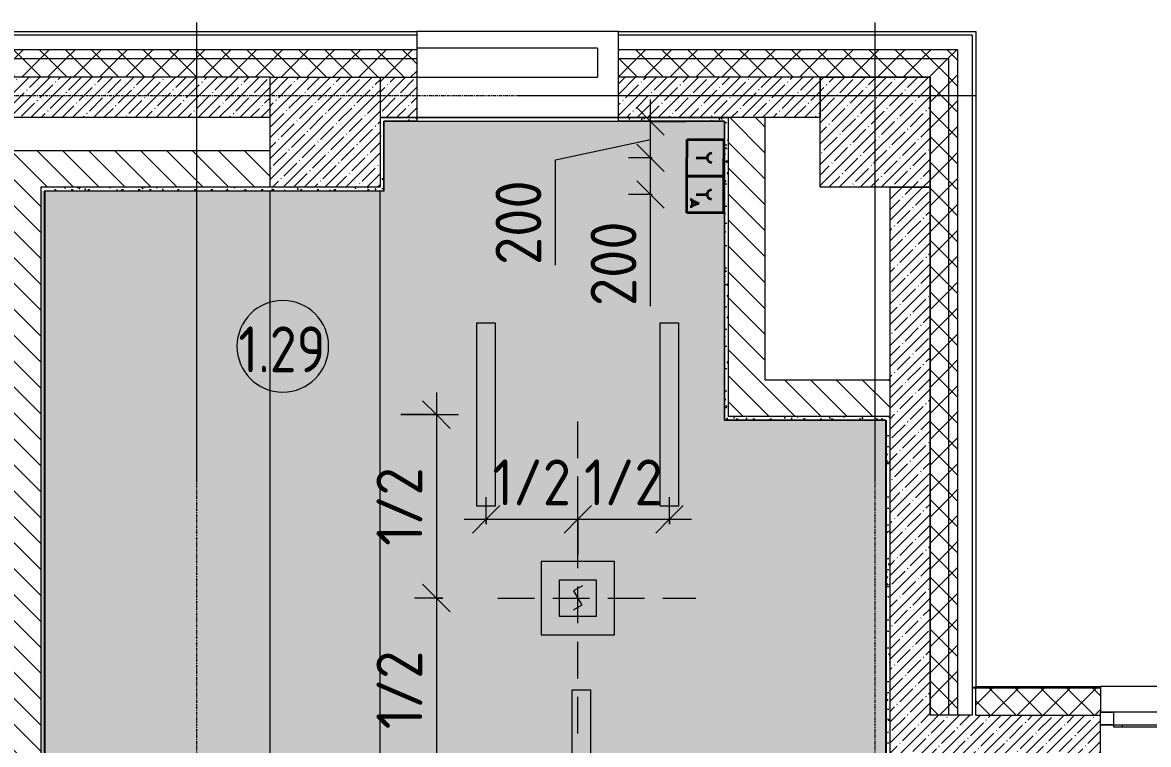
# Model space of a CAD drawing. Header units: millimetres. Extents: x 1311 to 195818, y -8553 to 29000.
# Drawn here: x 38106 to 44247, y 23461 to 27398 of the extents above; entities that cross this region are included whole.
import ezdxf

# ---------------------------------------------------------------- set-up
doc = ezdxf.new("R2010")
doc.units = ezdxf.units.MM
doc.linetypes.add('ADSK_Штрих_ш2 п1', pattern=[300, 200, -100])
doc.linetypes.add('Осевая', pattern=[31.75, 6.35, -4.7625, 15.875, -4.7625])
for name, color, linetype, lineweight in [('A-ANNO-DIMS', 7, 'Continuous', 9), ('A-ANNO-DIMS-100', 7, 'Continuous', 9), ('A-AREA-IDEN', 7, 'Continuous', 9), ('A-DETL', 7, 'Continuous', 9), ('A-DETL-5', 7, 'Continuous', 35), ('A-DETL-6', 7, 'ADSK_Штрих_ш2 п1', 9), ('A-GLAZ', 7, 'Continuous', 9), ('A-GLAZ-1', 7, 'Continuous', 13), ('A-WALL', 7, 'Continuous', 9), ('I-WALL', 7, 'Continuous', 9), ('S-COLS', 7, 'Continuous', 9), ('S-STRS', 7, 'Continuous', 13), ('Оси', 7, 'Continuous', 9), ('Оси-2', 7, 'Осевая', 9)]:
    doc.layers.add(name, color=color, linetype=linetype, lineweight=lineweight)
for name, color, linetype, lineweight, true_color in [('A-ANNO-NOTE', 1, 'Continuous', 9, 0xff0000), ('A-CLNG-1', 7, 'Continuous', 9, 0xeaeaea), ('A-WALL-1', 7, 'Continuous', 9, 0x3c3c3c), ('A-WALL-2', 7, 'Continuous', 9, 0x535353), ('A-WALL-FNSH-1', 7, 'Continuous', 9, 0x3c3c3c), ('I-WALL-1', 7, 'Continuous', 9, 0x535353), ('S-COLS-1', 9, 'Continuous', 9, 0x808080), ('S-COLS-2', 7, 'Continuous', 9, 0x3c3c3c)]:
    doc.layers.add(name, color=color, linetype=linetype, lineweight=lineweight, true_color=true_color)
doc.layers.add('A-CLNG-PATT-1', color=7, linetype='Continuous', lineweight=9, transparency=1)
doc.styles.add('GOST Common_3', font='GOST_Common.ttf', dxfattribs={"width": 0.9, "height": 250})
doc.styles.add('ISOCPEUR', font='isocpeur.ttf', dxfattribs={"width": 0.9, "height": 250})
doc.dimstyles.new('ISO-2_5_0_9К_БОЛЬШОЙ', dxfattribs={"dimscale": 304.8, "dimtxt": 248.995294, "dimasz": 0.492126, "dimexe": 0.393701, "dimexo": 0.984252, "dimgap": 0, "dimtad": 1, "dimdec": 0, "dimrnd": 10, "dimzin": 0, "dimdsep": 46, "dimtxsty": 'ISOCPEUR', "dimblk1": 'OBLIQUE', "dimblk2": 'OBLIQUE', "dimsah": 1, "dimcen": 0.09, "dimdle": 0.393701, "dimazin": 0, "dimtfac": 1, "dimtdec": 4, "dimtix": 1, "dimtmove": 0, "dimatfit": 3, "dimfxl": 1, "dimtvp": 1, "dimtolj": 1, "dimtzin": 0, "dimarcsym": 2})
doc.dimstyles.new('ISO-2_5_0_9К_БОЛЬШОЙ_1', dxfattribs={"dimscale": 304.8, "dimtxt": 248.995294, "dimasz": 0.492126, "dimexe": 0.393701, "dimexo": 0.984252, "dimgap": 0, "dimtad": 1, "dimdec": 0, "dimrnd": 10, "dimzin": 0, "dimdsep": 46, "dimtxsty": 'ISOCPEUR', "dimblk1": 'OBLIQUE', "dimblk2": 'OBLIQUE', "dimsah": 1, "dimcen": 0.09, "dimdle": 0.393701, "dimazin": 0, "dimtfac": 1, "dimtdec": 4, "dimtix": 1, "dimtmove": 1, "dimatfit": 3, "dimfxl": 1, "dimtvp": 1, "dimtolj": 1, "dimtzin": 0, "dimarcsym": 2})
pattern_1 = [(45, (9445.765, 0), (-57.02463, 57.02463), []), (45, (9502.79, 0), (-57.02463, 57.02463), [100.806, -20.161, 3.353, -16.808])]
pattern_2 = [(135, (9445.76, 0), (-70.71068, -70.71068), [])]
pattern_3 = [(45, (9445.76, 0), (-70.71068, 70.71068), []), (135, (9445.76, 0), (-70.71068, -70.71068), [])]
pattern_4 = [(0, (9445.765, 0), (121.92, 30.48), [10.058, -81.382, 10.058, -81.382, -487.68]), (0, (9445.765, 0), (121.92, 30.48), [-182.88, 10.058, -172.822, 10.058, -81.382, -213.36]), (0, (9445.765, 0), (121.92, 30.48), [-457.2, 10.058, -50.902, 10.058, -142.342]), (120, (9491.485, 15.24), (-87.356454, 90.345817), [10.058, -81.382, 10.058, -81.382, -487.68]), (120, (9491.485, 15.24), (-87.356454, 90.345817), [-182.88, 10.058, -172.822, 10.058, -81.382, -213.36]), (120, (9491.485, 15.24), (-87.356454, 90.345817), [-457.2, 10.058, -50.902, 10.058, -142.342]), (240, (9506.725, 76.2), (-34.563546, -120.825817), [10.058, -81.382, 10.058, -81.382, -487.68]), (240, (9506.725, 76.2), (-34.563546, -120.825817), [-182.88, 10.058, -172.822, 10.058, -81.382, -213.36]), (240, (9506.725, 76.2), (-34.563546, -120.825817), [-457.2, 10.058, -50.902, 10.058, -142.342])]

# ---------------------------------------------------------------- blocks, each defined once
blk = doc.blocks.new('BSC_Колонна _Прямоугольная - 600х600-V18-Сводный план потолков 1 этажа в осях 1-12')
at = {"layer": 'S-COLS-1'}
h = blk.add_hatch(dxfattribs=at)
h.set_pattern_fill('FP_37', color=256, style=0, pattern_type=2)
h.set_pattern_definition([(45, (-30310, -26800), (-57.02463, 57.02463), []), (45, (-30252.975, -26800), (-57.02463, 57.02463), [100.806, -20.161, 3.353, -16.808])])
h.paths.add_polyline_path([(-300, -300), (300, -300), (300, 300), (-300, 300), (-300, -100)])
at = {"layer": 'S-COLS-2'}
for p, q in [((-300, 300), (300, 300)), ((-300, -300), (-300, 300)), ((300, 300), (300, -300)), ((300, -300), (-300, -300))]:
    blk.add_line(p, q, dxfattribs=at)
blk = doc.blocks.new('120_Окно_СКБ_2Ст - 120_Окно_СКБ_2Ст 3100х2500 _мал_створка слева_-22446080-Сводный план потолков 1 этажа в осях 1-12')
at = {"layer": 'A-GLAZ'}
for p, q in [((1550, -57), (-1550, -57)), ((-1550, -127), (1550, -127))]:
    blk.add_line(p, q, dxfattribs=at)
at = {"layer": 'A-GLAZ-1'}
for p, q in [((-1550, -127), (-1550, -57)), ((-1550, -57), (-1480, -57)), ((-1480, -57), (-1480, -127)), ((650, -127), (650, -57)), ((650, -57), (720, -57)), ((720, -57), (720, -127)), ((1480, -127), (1480, -57)), ((1480, -57), (1550, -57)), ((1550, -57), (1550, -127)), ((-1480, -127), (-1550, -127)), ((-1480, -127), (-1480, -137)), ((-1480, -137), (650, -137)), ((-1430, -137), (-1430, -127)), ((600, -137), (600, -127)), ((720, -127), (650, -127)), ((650, -137), (650, -127)), ((720, -127), (720, -137)), ((720, -137), (1480, -137)), ((770, -137), (770, -127)), ((1430, -137), (1430, -127)), ((1550, -127), (1480, -127)), ((1480, -137), (1480, -127))]:
    blk.add_line(p, q, dxfattribs=at)
blk = doc.blocks.new('Перекрытия 3 - Перекрытия 4-20977624-Сводный план потолков 1 этажа в осях 1-12')
at = {"layer": 'S-STRS'}
for p, q in [((30010, 22620), (30010, 26479)), ((30610, 22620), (30610, 26479))]:
    blk.add_line(p, q, dxfattribs=at)
blk = doc.blocks.new('Марка_Помещения - Номер-25198446-Сводный план потолков 1 этажа в осях 1-12')
at = {"layer": 'A-AREA-IDEN'}
for start, end in [(360, 180), (180, 360)]:
    blk.add_arc((0, 0), 2.5, start, end, dxfattribs=at)
blk = doc.blocks.new('DIMBLOCK91-Сводный план потолков 1 этажа в осях 1-12')
at = {"layer": 'A-ANNO-DIMS-100', "lineweight": 20}
for p, q in [((41530.8, 26659.7), (41455.8, 26734.7)), ((41530.8, 26659.7), (41605.8, 26584.7)), ((41530.8, 26460.5), (41455.8, 26535.5)), ((41530.8, 26460.5), (41605.8, 26385.5))]:
    blk.add_line(p, q, dxfattribs=at)
at = {"layer": 'A-ANNO-DIMS-100'}
for p, q in [((41539.8, 26659.7), (41410.8, 26659.7)), ((41530.8, 26340.5), (41530.8, 26659.7)), ((41530.8, 26659.7), (41539.8, 26659.7)), ((41530.8, 26425.5), (41530.8, 26560.1)), ((41539.3, 26460.5), (41410.8, 26460.5)), ((41530.8, 26460.5), (41539.3, 26460.5)), ((41530.8, 25851.4), (41530.8, 26425.5))]:
    blk.add_line(p, q, dxfattribs=at)
at = {"layer": 'A-ANNO-DIMS-100', "color": 0, "insert": (41204.2, 25851.4), "char_height": 250, "width": 568.858, "attachment_point": 1, "rotation": 90, "line_spacing_factor": 1.149209, "style": 'ISOCPEUR'}
blk.add_mtext('200', dxfattribs=at)
blk = doc.blocks.new('_Oblique')
at = {"color": 0, "linetype": 'ByBlock', "lineweight": -2}
blk.add_line((-0.5, -0.5), (0.5, 0.5), dxfattribs=at)
blk = doc.blocks.new('DIMBLOCK92-Сводный план потолков 1 этажа в осях 1-12')
at = {"layer": 'A-ANNO-DIMS-100'}
for p, q in [((41530.8, 26659.7), (41530.8, 26979)), ((41724.8, 26859), (41410.8, 26859)), ((41530.8, 26859), (41724.8, 26859)), ((41012.2, 26649.6), (41530.8, 26759.4)), ((41539.8, 26659.7), (41410.8, 26659.7)), ((41530.8, 26659.7), (41539.8, 26659.7)), ((41012.2, 26075.6), (41012.2, 26649.6))]:
    blk.add_line(p, q, dxfattribs=at)
at = {"layer": 'A-ANNO-DIMS-100', "lineweight": 20}
for p, q in [((41530.8, 26859), (41455.8, 26934)), ((41530.8, 26859), (41605.8, 26784)), ((41530.8, 26659.7), (41455.8, 26734.7)), ((41530.8, 26659.7), (41605.8, 26584.7))]:
    blk.add_line(p, q, dxfattribs=at)
at = {"layer": 'A-ANNO-DIMS-100', "color": 0, "insert": (40685.6, 26075.6), "char_height": 250, "width": 568.858, "attachment_point": 1, "rotation": 90, "line_spacing_factor": 1.149209, "style": 'ISOCPEUR'}
blk.add_mtext('200', dxfattribs=at)
blk = doc.blocks.new('DIMBLOCK93-Сводный план потолков 1 этажа в осях 1-12')
at = {"layer": 'A-ANNO-DIMS-100'}
for p, q in [((40634.3, 24662), (40634.3, 24808.6)), ((41134.3, 24494.6), (41134.3, 24808.6)), ((40514.3, 24688.6), (41134.3, 24688.6)), ((40634.3, 24688.6), (40634.3, 24662)), ((41134.3, 24688.6), (41134.3, 24494.6))]:
    blk.add_line(p, q, dxfattribs=at)
at = {"layer": 'A-ANNO-DIMS-100', "lineweight": 20}
for p, q in [((40634.3, 24688.6), (40709.3, 24763.6)), ((41134.3, 24688.6), (41209.3, 24763.6)), ((40634.3, 24688.6), (40559.3, 24613.6)), ((41134.3, 24688.6), (41059.3, 24613.6))]:
    blk.add_line(p, q, dxfattribs=at)
at = {"layer": 'A-ANNO-DIMS-100', "color": 0, "insert": (40668.8, 25015.2), "char_height": 250, "width": 517.144, "attachment_point": 1, "line_spacing_factor": 1.149209, "style": 'ISOCPEUR'}
blk.add_mtext('1/2', dxfattribs=at)
blk = doc.blocks.new('DIMBLOCK94-Сводный план потолков 1 этажа в осях 1-12')
at = {"layer": 'A-ANNO-DIMS-100'}
for p, q in [((41134.3, 24494.6), (41134.3, 24808.6)), ((41634.3, 24662), (41634.3, 24808.6)), ((41134.3, 24688.6), (41754.3, 24688.6)), ((41134.3, 24688.6), (41134.3, 24494.6)), ((41634.3, 24688.6), (41634.3, 24662))]:
    blk.add_line(p, q, dxfattribs=at)
at = {"layer": 'A-ANNO-DIMS-100', "lineweight": 20}
for p, q in [((41134.3, 24688.6), (41209.3, 24763.6)), ((41634.3, 24688.6), (41709.3, 24763.6)), ((41134.3, 24688.6), (41059.3, 24613.6)), ((41634.3, 24688.6), (41559.3, 24613.6))]:
    blk.add_line(p, q, dxfattribs=at)
at = {"layer": 'A-ANNO-DIMS-100', "color": 0, "insert": (41168.8, 25015.2), "char_height": 250, "width": 517.144, "attachment_point": 1, "line_spacing_factor": 1.149209, "style": 'ISOCPEUR'}
blk.add_mtext('1/2', dxfattribs=at)
blk = doc.blocks.new('DIMBLOCK95-Сводный план потолков 1 этажа в осях 1-12')
at = {"layer": 'A-ANNO-DIMS-100'}
for p, q in [((40362.9, 25379.5), (40362.9, 24259.5)), ((40168.9, 25259.5), (40482.9, 25259.5)), ((40362.9, 25259.5), (40168.9, 25259.5)), ((40398.8, 24259.5), (40242.9, 24259.5)), ((40362.9, 24259.5), (40398.8, 24259.5))]:
    blk.add_line(p, q, dxfattribs=at)
at = {"layer": 'A-ANNO-DIMS-100', "lineweight": 20}
for p, q in [((40362.9, 25259.5), (40287.9, 25334.5)), ((40362.9, 25259.5), (40437.9, 25184.5)), ((40362.9, 24259.5), (40287.9, 24334.5)), ((40362.9, 24259.5), (40437.9, 24184.5))]:
    blk.add_line(p, q, dxfattribs=at)
at = {"layer": 'A-ANNO-DIMS-100', "color": 0, "insert": (40036.3, 24544), "char_height": 250, "width": 517.144, "attachment_point": 1, "rotation": 90, "line_spacing_factor": 1.149209, "style": 'ISOCPEUR'}
blk.add_mtext('1/2', dxfattribs=at)
blk = doc.blocks.new('DIMBLOCK96-Сводный план потолков 1 этажа в осях 1-12')
at = {"layer": 'A-ANNO-DIMS-100', "lineweight": 20}
for p, q in [((40362.9, 24259.5), (40287.9, 24334.5)), ((40362.9, 24259.5), (40437.9, 24184.5)), ((40362.9, 23259.5), (40287.9, 23334.5)), ((40362.9, 23259.5), (40437.9, 23184.5))]:
    blk.add_line(p, q, dxfattribs=at)
at = {"layer": 'A-ANNO-DIMS-100'}
for p, q in [((40398.8, 24259.5), (40242.9, 24259.5)), ((40362.9, 24259.5), (40362.9, 23139.5)), ((40362.9, 24259.5), (40398.8, 24259.5)), ((40528.9, 23259.5), (40242.9, 23259.5)), ((40362.9, 23259.5), (40528.9, 23259.5))]:
    blk.add_line(p, q, dxfattribs=at)
at = {"layer": 'A-ANNO-DIMS-100', "color": 0, "insert": (40036.3, 23544), "char_height": 250, "width": 517.144, "attachment_point": 1, "rotation": 90, "line_spacing_factor": 1.149209, "style": 'ISOCPEUR'}
blk.add_mtext('1/2', dxfattribs=at)

msp = doc.modelspace()

# ---------------------------------------------------------------- hatches: boundary and pattern name
at = {"layer": 'A-CLNG-PATT-1'}
h = msp.add_hatch(color=256, dxfattribs=at)
h.paths.add_polyline_path([(42814.8, 20121), (42834.8, 20121), (42834.8, 21979), (42434.8, 21979), (42434.8, 22621), (42814.8, 22621), (42814.8, 25229), (41934.2, 25229), (41934.2, 26859), (40076.8, 26859), (40076.8, 26479), (38226.8, 26479), (38226.8, 20121), (42434.8, 20121)])
h.paths.add_polyline_path([(40076.8, 21979), (39435.8, 21980), (39435.8, 22620), (40076.8, 22620)])
at = {"layer": 'A-WALL'}
h = msp.add_hatch(dxfattribs=at)
h.set_pattern_fill('FP_6', color=256, style=0, pattern_type=2)
h.set_pattern_definition(pattern_3)
h.paths.add_polyline_path([(41934.2, 27200), (43205.8, 27200), (43205.8, 27250), (41355.8, 27250), (41355.8, 27200)])
h.paths.add_polyline_path([(40255.8, 27200), (40255.8, 27250), (31355.8, 27250), (31355.8, 27200), (39255.8, 27200)])
h.paths.add_polyline_path([(29655.8, 27200), (29655.8, 27250), (29056, 27250), (29056, 27200)])
h.paths.add_polyline_path([(27556, 27200), (28156, 27200), (28156, 27250), (27256, 27250), (27256, 27200)])
h.paths.add_polyline_path([(25456, 27200), (26356, 27200), (26356, 27250), (25456, 27250)])
h.paths.add_polyline_path([(23958.7, 27200), (24556, 27200), (24556, 27250), (23175.8, 27250), (23175.8, 27200), (23755.8, 27200)])
h = msp.add_hatch(dxfattribs=at)
h.set_pattern_fill('FP_6', color=256, style=0, pattern_type=2)
h.set_pattern_definition(pattern_3)
h.paths.add_polyline_path([(43155.8, 27100), (43155.8, 27200), (41355.8, 27200), (41355.8, 27100), (43055.8, 27100)])
h.paths.add_polyline_path([(37905.2, 27100), (40255.8, 27100), (40255.8, 27200), (31355.8, 27200), (31355.8, 27100), (35855.8, 27100)])
h.paths.add_polyline_path([(29655.8, 27100), (29655.8, 27200), (29056, 27200), (29056, 27100)])
h.paths.add_polyline_path([(27762.3, 27100), (28156, 27100), (28156, 27200), (27256, 27200), (27256, 27100), (27556, 27100)])
h.paths.add_polyline_path([(25456, 27100), (26356, 27100), (26356, 27200), (25456, 27200)])
h.paths.add_polyline_path([(24556, 27100), (24556, 27200), (23175.8, 27200), (23175.8, 27100), (24205.8, 27100)])
h = msp.add_hatch(dxfattribs=at)
h.set_pattern_fill('FP_6', color=256, style=0, pattern_type=2)
h.set_pattern_definition(pattern_3)
h.paths.add_polyline_path([(43205.8, 23620), (43205.8, 27200), (43155.8, 27200), (43155.8, 23620)])
h = msp.add_hatch(dxfattribs=at)
h.set_pattern_fill('FP_6', color=256, style=0, pattern_type=2)
h.set_pattern_definition(pattern_3)
h.paths.add_polyline_path([(43055.8, 23620), (43155.8, 23620), (43155.8, 27100), (43055.8, 27100), (43055.8, 23927.3)])
h = msp.add_hatch(dxfattribs=at)
h.set_pattern_fill('FP_6', color=256, style=0, pattern_type=2)
h.set_pattern_definition(pattern_3)
h.paths.add_polyline_path([(47695.8, 23620), (47733.4, 23620), (47733.4, 23769.7), (47085.8, 23769.7), (47085.8, 23620), (47414.1, 23620)])
h.paths.add_polyline_path([(43455.8, 23620), (43985.8, 23620), (43985.8, 23769.7), (43305.8, 23769.7), (43305.8, 23620)])
at = {"layer": 'I-WALL'}
h = msp.add_hatch(dxfattribs=at)
h.set_pattern_fill('FP_1', color=256, style=0, pattern_type=2)
h.set_pattern_definition(pattern_1)
h.paths.add_polyline_path([(39255.8, 26880), (39255.8, 27100), (35855.8, 27100), (35855.8, 26880), (37905.2, 26880)])
h = msp.add_hatch(dxfattribs=at)
h.set_pattern_fill('FP_1', color=256, style=0, pattern_type=2)
h.set_pattern_definition(pattern_1)
h.paths.add_polyline_path([(42455.8, 26880), (42455.8, 27100), (41355.8, 27100), (41355.8, 26880), (42434.8, 26880)])
h.paths.add_polyline_path([(39255.8, 26880), (39455.8, 26880), (39455.8, 27100), (39255.8, 27100)])
h.paths.add_polyline_path([(40055.8, 26880), (40255.8, 26880), (40255.8, 27100), (40055.8, 27100), (40055.8, 27056)])
h = msp.add_hatch(dxfattribs=at)
h.set_pattern_fill('FP_84', color=256, style=0, pattern_type=2)
h.set_pattern_definition(pattern_4)
h.paths.add_polyline_path([(40075.8, 26480), (40075.8, 26880), (40055.8, 26880), (40055.8, 26480), (40075.3, 26480)])
h = msp.add_hatch(dxfattribs=at)
h.set_pattern_fill('FP_84', color=256, style=0, pattern_type=2)
h.set_pattern_definition(pattern_4)
h.paths.add_polyline_path([(40076.8, 26860), (40255.8, 26860), (40255.8, 26880), (40075.8, 26880), (40075.8, 26860)])
h.paths.add_polyline_path([(41355.8, 26860), (41935.2, 26860), (41934.2, 26880), (41355.8, 26880)])
h = msp.add_hatch(dxfattribs=at)
h.set_pattern_fill('FP_84', color=256, style=0, pattern_type=2)
h.set_pattern_definition(pattern_4)
h.paths.add_polyline_path([(41935.2, 25250), (41955.2, 25250), (41955.2, 26880), (41935.2, 26880), (41935.2, 25450)])
h = msp.add_hatch(dxfattribs=at)
h.set_pattern_fill('FP_18', color=256, style=0, pattern_type=2)
h.set_pattern_definition(pattern_2)
h.paths.add_polyline_path([(42155.2, 25450), (42155.2, 26880), (41955.2, 26880), (41955.2, 25450)])
h = msp.add_hatch(dxfattribs=at)
h.set_pattern_fill('FP_18', color=256, style=0, pattern_type=2)
h.set_pattern_definition(pattern_2)
h.paths.add_polyline_path([(38005.8, 26500), (39455.8, 26500), (39455.8, 26700), (35855.8, 26700), (35855.8, 26500), (37905.2, 26500)])
h = msp.add_hatch(dxfattribs=at)
h.set_pattern_fill('FP_18', color=256, style=0, pattern_type=2)
h.set_pattern_definition(pattern_2)
h.paths.add_polyline_path([(38005.8, 15200), (38205.8, 15200), (38205.8, 26500), (38005.8, 26500), (38005.8, 15220)])
h = msp.add_hatch(dxfattribs=at)
h.set_pattern_fill('FP_84', color=256, style=0, pattern_type=2)
h.set_pattern_definition(pattern_4)
h.paths.add_polyline_path([(39455.8, 26480), (40055.8, 26480), (40055.8, 26500), (38205.8, 26500), (38205.8, 26480), (39435.8, 26480)])
h = msp.add_hatch(dxfattribs=at)
h.set_pattern_fill('FP_84', color=256, style=0, pattern_type=2)
h.set_pattern_definition(pattern_4)
h.paths.add_polyline_path([(38216.6, 20100), (38225.8, 20100), (38225.8, 26480), (38205.8, 26479), (38205.8, 20100), (38213.1, 20100)])
h = msp.add_hatch(dxfattribs=at)
h.set_pattern_fill('FP_1', color=256, style=0, pattern_type=2)
h.set_pattern_definition(pattern_1)
h.paths.add_polyline_path([(42835.8, 22600), (43055.8, 22600), (43055.8, 26500), (42835.8, 26500), (42835.8, 23620)])
h = msp.add_hatch(dxfattribs=at)
h.set_pattern_fill('FP_18', color=256, style=0, pattern_type=2)
h.set_pattern_definition(pattern_2)
h.paths.add_polyline_path([(42155.2, 25250), (42835.8, 25250), (42835.8, 25450), (41955.2, 25450), (41955.2, 25250)])
h = msp.add_hatch(dxfattribs=at)
h.set_pattern_fill('FP_84', color=256, style=0, pattern_type=2)
h.set_pattern_definition(pattern_4)
h.paths.add_polyline_path([(42155.2, 25230), (42815.8, 25230), (42814.8, 25250), (41935.2, 25250), (41935.2, 25230), (41955.2, 25230)])
h = msp.add_hatch(dxfattribs=at)
h.set_pattern_fill('FP_84', color=256, style=0, pattern_type=2)
h.set_pattern_definition(pattern_4)
h.paths.add_polyline_path([(42835.8, 22620), (42835.8, 25250), (42815.8, 25250), (42815.8, 22620), (42834.8, 22620)])
h = msp.add_hatch(dxfattribs=at)
h.set_pattern_fill('FP_1', color=256, style=0, pattern_type=2)
h.set_pattern_definition(pattern_1)
h.paths.add_polyline_path([(47733.4, 23400), (47733.4, 23620), (47085.8, 23620), (47085.8, 23400), (47715.8, 23400)])
h.paths.add_polyline_path([(43455.8, 23400), (43985.8, 23400), (43985.8, 23620), (43055.8, 23620), (43055.8, 23400), (43305.8, 23400)])
at = {"layer": 'S-COLS-1'}
h = msp.add_hatch(dxfattribs=at)
h.set_pattern_fill('FP_1', color=256, style=0, pattern_type=2)
h.set_pattern_definition(pattern_1)
h.paths.add_polyline_path([(42814.8, 26500), (43055.8, 26500), (43055.8, 27100), (42455.8, 27100), (42455.8, 26500)])

# ---------------------------------------------------------------- linework, layer by layer
at = {"layer": 'A-ANNO-NOTE'}
for p, q in [((40584.3, 24759.5), (40584.3, 25759.5)), ((40584.3, 25759.5), (40684.3, 25759.5)), ((40684.3, 25759.5), (40684.3, 24759.5)), ((41584.3, 24759.5), (41584.3, 25759.5)), ((41584.3, 25759.5), (41684.3, 25759.5)), ((41684.3, 25759.5), (41684.3, 24759.5)), ((40684.3, 24759.5), (40584.3, 24759.5)), ((41684.3, 24759.5), (41584.3, 24759.5)), ((41104.3, 22759.5), (41104.3, 23759.5)), ((41104.3, 23759.5), (41204.3, 23759.5)), ((41204.3, 23759.5), (41204.3, 22759.5))]:
    msp.add_line(p, q, dxfattribs=at)
at = {"layer": 'A-CLNG-1'}
for p, q in [((41934.2, 26859), (40076.8, 26859)), ((38226.8, 26479), (38226.8, 20121))]:
    msp.add_line(p, q, dxfattribs=at)
at = {"layer": 'A-DETL'}
for p, q in [((40934.3, 24459.5), (40934.3, 24059.5)), ((41334.3, 24459.5), (40934.3, 24459.5)), ((41334.3, 24059.5), (41334.3, 24459.5)), ((41159.4, 24326), (41111.8, 24298.5)), ((41111.8, 24298.5), (41156.8, 24220.5)), ((41156.8, 24220.5), (41109.1, 24193)), ((40934.3, 24059.5), (41334.3, 24059.5))]:
    msp.add_line(p, q, dxfattribs=at)
at = {"layer": 'A-DETL-5'}
for p, q in [((41729.6, 26560), (41730, 26760)), ((41730, 26760), (41930, 26759.6)), ((41930, 26759.6), (41929.6, 26559.6)), ((41779.8, 26659.9), (41839.8, 26659.7)), ((41929.7, 26624.6), (41929.1, 26360.3)), ((41729.1, 26360.7), (41729.5, 26560.7)), ((41729.5, 26560.7), (41929.5, 26560.3)), ((41929.6, 26559.6), (41729.6, 26560)), ((41747.5, 26433.3), (41757.5, 26433.3)), ((41757.5, 26433.3), (41757.4, 26392.5)), ((41793.7, 26410.5), (41757.4, 26397.5)), ((41757.5, 26427.5), (41793.7, 26410.5)), ((41779.3, 26460.6), (41839.3, 26460.5)), ((41929.1, 26360.3), (41729.1, 26360.7)), ((41757.4, 26392.5), (41747.4, 26392.5))]:
    msp.add_line(p, q, dxfattribs=at)
for centre in [(41864.8, 26659.7), (41864.3, 26460.4)]:
    msp.add_arc(centre, 25, 89.88259, 269.88259, dxfattribs=at)
at = {"layer": 'A-DETL-6'}
for p, q in [((41134.3, 23521.4), (41134.3, 25221.4)), ((41034.3, 24359.5), (41234.3, 24359.5)), ((41034.3, 24159.5), (41034.3, 24359.5)), ((41234.3, 24359.5), (41234.3, 24159.5)), ((40698.8, 24259.5), (41778.8, 24259.5)), ((41234.3, 24159.5), (41034.3, 24159.5))]:
    msp.add_line(p, q, dxfattribs=at)
at = {"layer": 'A-WALL'}
for p, q in [((40255.8, 27330), (31355.8, 27330)), ((43285.8, 27330), (41355.8, 27330)), ((43285.8, 27330), (43285.8, 23620)), ((40255.8, 27250), (31355.8, 27250)), ((43205.8, 27250), (41355.8, 27250)), ((43205.8, 27250), (43205.8, 23620)), ((40255.8, 27200), (31355.8, 27200)), ((43155.8, 27200), (41355.8, 27200)), ((43155.8, 27200), (43155.8, 23620)), ((40055.8, 27100), (40255.8, 27100)), ((43055.8, 27100), (41355.8, 27100)), ((40255.8, 26860), (40075.8, 26860)), ((40075.8, 26480), (40075.8, 26860)), ((41935.2, 26860), (41355.8, 26860)), ((41935.2, 26860), (41935.2, 25230)), ((38225.8, 26480), (40075.8, 26480)), ((38225.8, 20120), (38225.8, 26480)), ((41935.2, 25230), (42815.8, 25230)), ((42815.8, 25230), (42815.8, 22620)), ((43285.8, 23772.7), (43985.8, 23772.7)), ((43285.8, 23769.7), (43985.8, 23769.7)), ((43305.8, 23772.7), (43305.8, 23777.7)), ((43305.8, 23620), (43305.8, 23769.7)), ((43285.8, 23620), (43055.8, 23620)), ((43305.8, 23620), (43985.8, 23620))]:
    msp.add_line(p, q, dxfattribs=at)
at = {"layer": 'A-WALL-1'}
for p, q in [((40255.8, 27330), (40255.8, 26880)), ((41355.8, 26880), (41355.8, 27330)), ((39455.8, 27100), (35855.8, 27100)), ((42455.8, 27100), (42455.8, 26880)), ((43055.8, 23620), (43055.8, 27100)), ((39455.8, 26880), (35855.8, 26880)), ((40255.8, 26880), (40055.8, 26880)), ((40055.8, 26880), (40255.8, 26880)), ((40255.8, 26880), (40255.8, 26860)), ((42455.8, 26880), (41355.8, 26880)), ((41355.8, 26880), (41955.2, 26880)), ((41355.8, 26860), (41355.8, 26880)), ((41955.2, 26880), (41955.2, 25250)), ((42155.2, 26880), (42155.2, 25450)), ((35855.8, 26700), (39455.8, 26700)), ((38205.8, 26500), (38205.8, 20100)), ((39455.8, 26500), (38205.8, 26500)), ((42835.8, 26500), (43055.8, 26500)), ((42835.8, 26500), (42835.8, 22600)), ((43055.8, 26500), (43055.8, 23620)), ((42155.2, 25450), (42835.8, 25450)), ((42835.8, 25250), (41955.2, 25250)), ((43985.8, 23769.7), (43985.8, 23637.7)), ((43985.8, 23004), (43985.8, 23567.7))]:
    msp.add_line(p, q, dxfattribs=at)
at = {"layer": 'A-WALL-2'}
for p, q in [((41355.8, 27350), (40255.8, 27350)), ((41242.6, 27258), (40255.8, 27258)), ((41242.6, 27258), (41242.6, 27100)), ((40255.8, 27100), (41242.6, 27100)), ((47085.8, 23777.7), (43985.8, 23777.7))]:
    msp.add_line(p, q, dxfattribs=at)
at = {"layer": 'A-WALL-FNSH-1'}
for p, q in [((31355.8, 27350), (40255.8, 27350)), ((40255.8, 27350), (40255.8, 27330)), ((41355.8, 27350), (43305.8, 27350)), ((41355.8, 27330), (41355.8, 27350)), ((43305.8, 27350), (43305.8, 23777.7)), ((40076.8, 26859), (40076.8, 26479)), ((40255.8, 26860), (40255.8, 26859)), ((41355.8, 26859), (41355.8, 26860)), ((41934.2, 25229), (41934.2, 26859)), ((40076.8, 26479), (38226.8, 26479)), ((42814.8, 25229), (41934.2, 25229)), ((42814.8, 22621), (42814.8, 25229)), ((43305.8, 23777.7), (43985.8, 23777.7)), ((43985.8, 23777.7), (43985.8, 23769.7))]:
    msp.add_line(p, q, dxfattribs=at)
at = {"layer": 'I-WALL-1'}
for p, q in [((40255.8, 26880), (41355.8, 26880)), ((41355.8, 26880), (40255.8, 26880)), ((40255.8, 26860), (41355.8, 26860))]:
    msp.add_line(p, q, dxfattribs=at)
at = {"layer": 'S-COLS-2'}
for p, q in [((42455.8, 26500), (42455.8, 27100)), ((42455.8, 27100), (43055.8, 27100)), ((43055.8, 27100), (43055.8, 26500)), ((43055.8, 26500), (42455.8, 26500))]:
    msp.add_line(p, q, dxfattribs=at)
at = {"layer": 'Оси'}
for p, q in [((39055.8, 24898.1), (39055.8, 27398.1)), ((42755.8, 24898.1), (42755.8, 27398.1)), ((40805.8, 27000), (43305.8, 27000))]:
    msp.add_line(p, q, dxfattribs=at)
at = {"layer": 'Оси-2'}
for p, q in [((9007.3, 27000), (40805.8, 27000)), ((39055.8, 593.7), (39055.8, 24898.1)), ((42755.8, 593.7), (42755.8, 24898.1))]:
    msp.add_line(p, q, dxfattribs=at)

# ---------------------------------------------------------------- block references
at = {"layer": 'A-AREA-IDEN', "xscale": 99.99999999999993, "yscale": 99.99999999999993, "zscale": 99.99999999999993}
msp.add_blockref('Марка_Помещения - Номер-25198446-Сводный план потолков 1 этажа в осях 1-12', (39525.5, 25632.2), dxfattribs=at)
at = {"layer": 'A-GLAZ'}
msp.add_blockref('120_Окно_СКБ_2Ст - 120_Окно_СКБ_2Ст 3100х2500 _мал_створка слева_-22446080-Сводный план потолков 1 этажа в осях 1-12', (45535.8, 23694.7), dxfattribs=at)
at = {"layer": 'S-COLS'}
msp.add_blockref('BSC_Колонна _Прямоугольная - 600х600-V18-Сводный план потолков 1 этажа в осях 1-12', (39755.8, 26800), dxfattribs=at)
at = {"layer": 'S-STRS'}
msp.add_blockref('Перекрытия 3 - Перекрытия 4-20977624-Сводный план потолков 1 этажа в осях 1-12', (9445.8, 0), dxfattribs=at)

# ---------------------------------------------------------------- texts
at = {"layer": 'A-AREA-IDEN', "insert": (39283.6, 25740.7), "char_height": 250, "width": 606.076, "attachment_point": 1, "style": 'GOST Common_3'}
msp.add_mtext('1.29', dxfattribs=at)

# ---------------------------------------------------------------- dimensions: what is measured, and where the dimension line sits
at = {"layer": 'A-ANNO-DIMS'}
for base, p1, p2, override, picture, middle in [((41530.8, 26859), (41839.8, 26659.7), (41424.8, 26859), {"dimpost": '<>', "dimfxl": 460.392449}, 'DIMBLOCK92-Сводный план потолков 1 этажа в осях 1-12', (40852.3, 26360)), ((41530.8, 26659.7), (41839.3, 26460.5), (41839.8, 26659.7), {"dimpost": '<>', "dimfxl": 199.254775}, 'DIMBLOCK91-Сводный план потолков 1 этажа в осях 1-12', (41370.9, 26135.9))]:
    dim = msp.add_linear_dim(base=base, p1=p1, p2=p2, angle=90, dimstyle='ISO-2_5_0_9К_БОЛЬШОЙ_1', override=override, dxfattribs=at)
    dim.commit()
    dim.dimension.update_dxf_attribs({"geometry": picture, "text_midpoint": middle, "dimtype": 160, "text_rotation": 90})
for base, p1, p2, override, picture, middle in [((40362.9, 24259.5), (40468.9, 25259.5), (40698.8, 24259.5), {"dimpost": '<>', "dimfxl": 1026.074296}, 'DIMBLOCK95-Сводный план потолков 1 этажа в осях 1-12', (40237.9, 24759.5)), ((40362.9, 23259.5), (40698.8, 24259.5), (40828.9, 23259.5), {"dimpost": '<>', "dimfxl": 1008.427993}, 'DIMBLOCK96-Сводный план потолков 1 этажа в осях 1-12', (40237.9, 23759.5))]:
    dim = msp.add_linear_dim(base=base, p1=p1, p2=p2, angle=90, text='1/2', dimstyle='ISO-2_5_0_9К_БОЛЬШОЙ', override=override, dxfattribs=at)
    dim.commit()
    dim.dimension.update_dxf_attribs({"geometry": picture, "text_midpoint": middle})
for base, p1, p2, picture, middle in [((41134.3, 24688.6), (40634.3, 24962), (41134.3, 24794.6), 'DIMBLOCK93-Сводный план потолков 1 этажа в осях 1-12', (40884.3, 24813.6)), ((41634.3, 24688.6), (41134.3, 24794.6), (41634.3, 24962), 'DIMBLOCK94-Сводный план потолков 1 этажа в осях 1-12', (41384.3, 24813.6))]:
    dim = msp.add_linear_dim(base=base, p1=p1, p2=p2, text='1/2', dimstyle='ISO-2_5_0_9К_БОЛЬШОЙ', override={"dimpost": '<>', "dimfxl": 527.264581}, dxfattribs=at)
    dim.commit()
    dim.dimension.update_dxf_attribs({"geometry": picture, "text_midpoint": middle})

doc.saveas('drawing.dxf')
